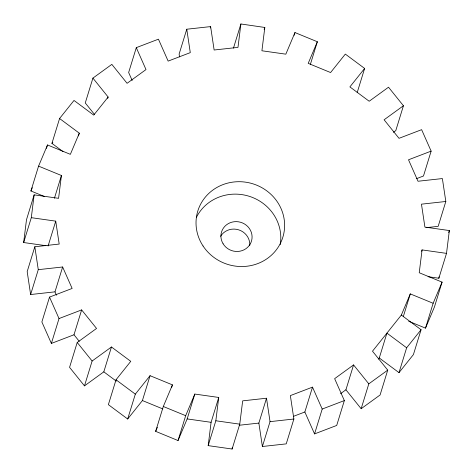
<?xml version="1.0" encoding="UTF-8"?>
<svg xmlns="http://www.w3.org/2000/svg" width="473" height="473" viewBox="0 0 473 473"><rect width="100%" height="100%" fill="white"/><g stroke="black" fill="none" stroke-linecap="round" stroke-linejoin="round"><path stroke-width="0.71" d="M45.934 245.7L23.65 242.537L26.494 219.714L34.139 194.852L58.581 198.323L61.425 175.501L38.567 166.118L47.501 144.957L70.359 154.34L79.298 133.173L59.58 118.516L74.007 100.447L93.725 115.11L108.146 97.042L92.915 78.11L111.847 64.369L127.077 83.307L146.003 69.572L136.295 47.649L158.437 39.182L168.146 61.106L190.288 52.633L186.764 29.22L210.615 26.594L214.133 50.008L237.984 47.383L240.899 23.975L264.815 27.464L261.912 50.777L285.834 54.17L294.969 32.554L317.342 41.742L310.329 64.529M23.65 242.537L31.301 217.675L34.139 194.852M353.573 364.925L345.923 389.787L361.153 408.719L368.804 383.863L353.573 364.925L334.642 378.66L344.35 400.584L336.705 425.446L314.563 433.912L322.208 409.05L312.499 387.133L290.357 395.599L293.881 419.013L286.236 443.875L262.385 446.5L270.036 421.644L266.512 398.225L242.667 400.856L239.764 424.163L232.113 449.025L208.185 445.631L211.088 422.318L218.739 397.456L194.811 394.062L185.682 415.678L178.031 440.54L155.658 431.352L163.303 406.496L172.438 384.874L150.059 375.686L135.325 394.145L127.675 419.001L108.376 404.651L116.027 379.789L130.761 361.337L111.457 346.987L92.123 361.017L84.478 385.879L69.566 367.338L77.211 342.482L96.551 328.451L81.64 309.91L59.019 318.56L51.374 343.422L73.989 334.772L81.64 309.91M208.185 445.631L215.836 420.769L218.739 397.456M232.113 449.025L232.296 447.564M317.342 41.742L308.213 63.358L330.586 72.546L345.325 54.093L364.624 68.443L349.89 86.896L369.188 101.246L388.522 87.215L403.434 105.757L384.1 119.787L399.011 138.323L421.626 129.673L431.128 151.129L408.512 159.785L418.014 181.248L442.373 178.563L445.82 201.486L421.461 204.165L424.908 227.087L449.35 230.558L446.506 253.38L422.07 249.91L419.226 272.732L442.084 282.115L434.433 306.977L425.499 328.138L408.69 321.238M428.077 276.705L438.861 278.236L439.039 276.811M44.361 196.496L30.916 190.98L38.567 166.118M46.443 148.41L47.501 144.957M62.95 151.567L51.935 143.372L59.58 118.516M31.301 217.675L55.737 221.145L59.19 244.068L34.825 246.752L27.18 271.608L30.627 294.531L54.986 291.847L62.637 266.991L38.278 269.669L30.627 294.531M54.413 198.293L61.425 175.501M92.915 78.11L85.27 102.966L94.499 114.442M78.447 135.934L79.298 133.173M48.092 246.001L55.737 221.145M107.72 98.425L108.146 97.042M62.637 266.991L72.138 288.447L49.517 297.103L41.872 321.959L51.374 343.422M136.295 47.649L128.65 72.511L132.18 80.481M186.764 29.22L179.119 54.076L179.545 56.914M84.478 385.879L103.812 371.843L111.457 346.987M210.189 27.972L210.615 26.594M233.461 48.145L240.899 23.975M127.675 419.001L142.414 400.548L150.059 375.686M264.176 29.539L264.815 27.464M171.587 387.635L172.438 384.874M294.117 35.315L294.969 32.554M178.031 440.54L187.166 418.918L194.811 394.062M357.186 92.613L364.624 68.443M262.385 446.5L258.867 423.087L266.512 398.225M314.563 433.912L304.854 411.989L312.499 387.133M403.434 105.757L395.789 130.613L393.441 132.316M431.128 151.129L423.483 175.991L416.624 178.617M379.275 357.984L386.926 333.122L406.638 347.785L398.993 372.641L379.275 357.984L378.376 359.113M421.644 251.293L422.07 249.91M403.28 316.685L410.286 293.893L433.144 303.276L425.499 328.138M410.286 293.893L401.352 315.059L372.499 351.191L387.73 370.128L380.085 394.985L361.153 408.719M445.82 201.486L438.175 226.342L425.996 227.684M448.711 232.627L449.35 230.558M401.352 315.059L421.065 329.716L413.42 354.579L398.993 372.641M438.861 278.236L446.506 253.38M30.916 190.98L32.312 187.675M155.658 431.352L157.367 427.302M433.144 303.276L442.084 282.115M51.935 143.372L52.834 142.243M406.638 347.785L421.065 329.716M340.601 393.648L345.923 389.787M368.804 383.863L387.73 370.128M293.78 416.222L304.854 411.989M322.208 409.05L344.35 400.584M270.036 421.644L293.881 419.013M239.226 425.251L258.867 423.087M215.836 420.769L239.764 424.163M187.166 418.918L211.088 422.318M163.303 406.496L185.682 415.678M142.414 400.548L162.813 408.926M116.027 379.789L135.325 394.145M103.812 371.843L116.299 381.132M73.989 334.772L79.257 341.311M77.211 342.482L92.123 361.017M54.986 291.847L56.47 295.199M49.517 297.103L59.019 318.56M34.825 246.752L38.278 269.669M220.607 236.323A15.656 14.858 17.1 0 1 238.705 229.848A15.656 14.858 17.1 0 1 249.75 245.552M196.443 217.302A44.497 42.221 17.1 0 1 249.661 196.431A44.497 42.221 17.1 0 1 280.223 244.624M223.102 243.79A15.656 14.858 17.1 0 0 250.099 244.228A15.656 14.858 17.1 0 0 236.305 221.624A15.656 14.858 17.1 0 0 223.102 243.79M203.053 245.99A44.497 42.221 17.1 0 0 279.703 244.659A44.497 42.221 17.1 0 0 238.215 181.703A44.497 42.221 17.1 0 0 203.053 245.99"/></g></svg>
